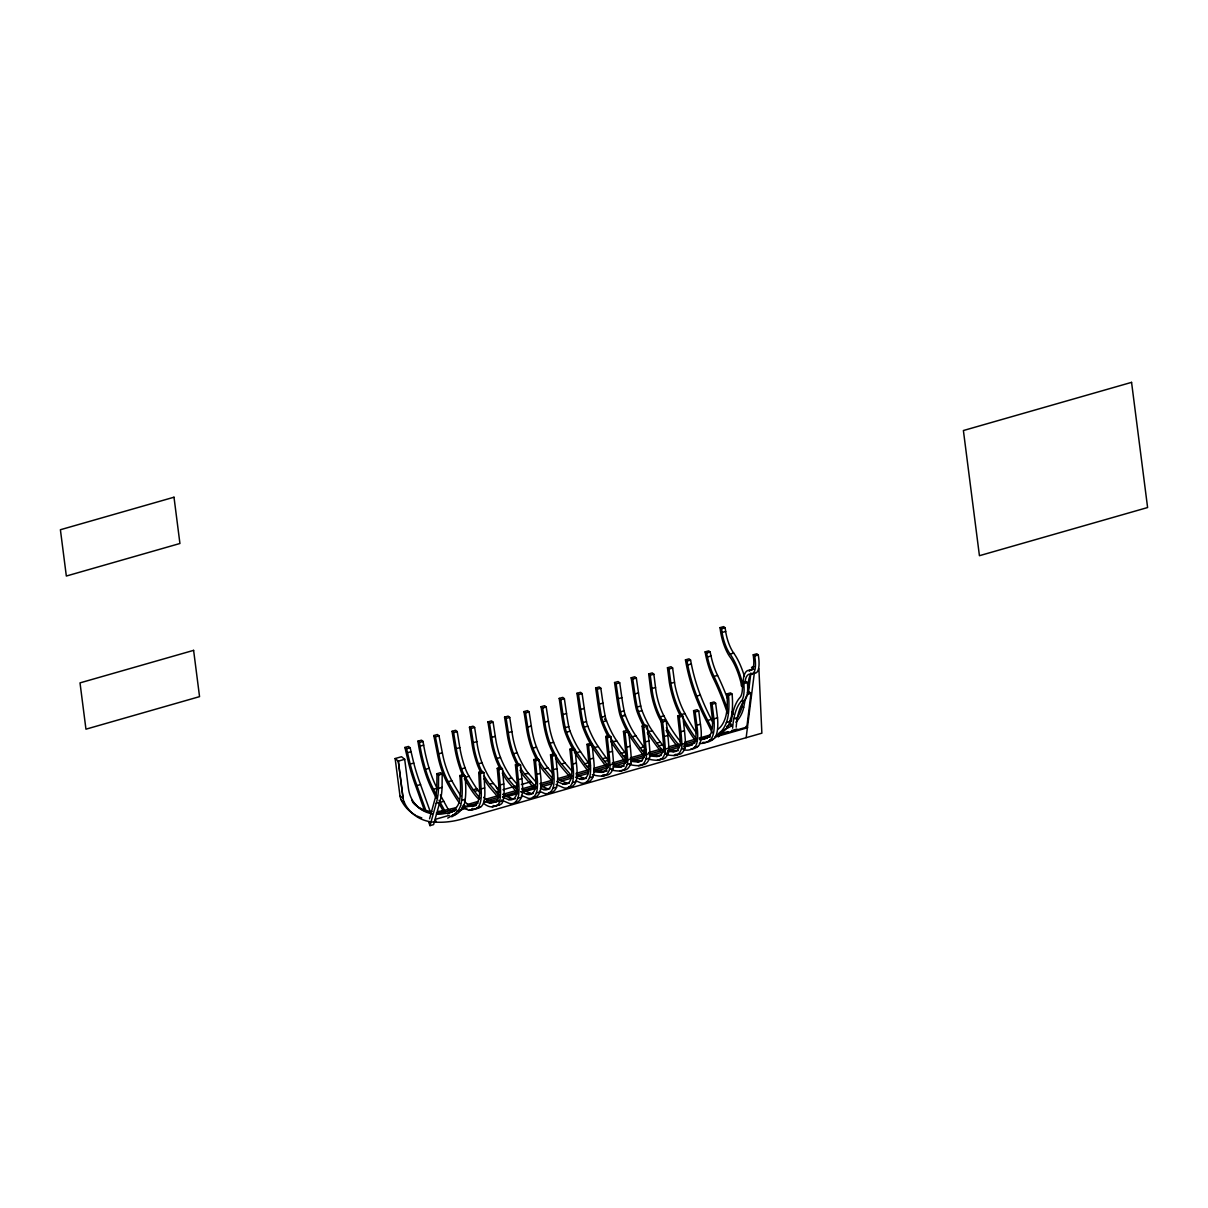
<?xml version="1.0" encoding="UTF-8"?>
<svg xmlns="http://www.w3.org/2000/svg" width="1208" height="1208" viewBox="0 0 1208 1208"><rect width="100%" height="100%" fill="white"/><g stroke="black" fill="none" stroke-linecap="round" stroke-linejoin="round"><path stroke-width="1.5" d="M430.003 825.638L436.194 803.29A74.987 24.386 74 0 0 438.489 788.416L438.595 775.038L436.964 773.694L440.558 772.667L442.188 774.011L442.083 787.39A74.987 24.386 74 0 1 439.772 802.263L433.596 824.611L430.003 825.638L428.825 822.406M748.356 693.467L750.878 672.977M747.405 692.652A5.844 4.998 -50.7 0 1 749.398 692.093L750.968 693.392L746.831 727.08L721.372 734.373A6.689 5.723 -50.7 0 1 722.595 731.504M754.487 671.829L746.151 737.68M735.944 719.077A25.519 21.835 -50.7 0 0 742.09 706.197L743.056 701.093M735.883 722.173A25.519 21.835 -50.7 0 0 743.675 707.48L745.291 698.979A5.844 4.998 -50.7 0 1 745.638 697.605M429.55 818.782L435.016 798.865A71.106 23.118 74 0 0 436.858 785.925L436.964 773.694M714.728 737.892L719.545 732.682A100.808 32.782 74 0 0 726.401 722.475L726.703 721.659A65.896 21.427 74 0 0 728.53 695.159L727.005 693.89L730.583 692.864L732.124 694.132A65.896 21.427 74 0 1 730.281 720.632L729.692 722.263M718.307 736.865L723.124 731.655A100.808 32.782 74 0 0 729.994 721.448L726.401 722.475M683.26 749.73A109.369 35.561 74 0 0 693.256 748.235L694.796 747.088A32.843 10.676 74 0 0 696.85 725.253L695.159 711.995L693.573 710.697L697.167 709.67L698.737 710.968L700.444 724.226A32.843 10.676 74 0 1 698.375 746.061L696.85 747.208A109.369 35.561 74 0 1 690.855 749.126M718.277 728.998L718.986 728.439A96.912 31.514 74 0 0 724.906 719.138L725.193 718.383A61.94 20.143 74 0 0 727.231 698.919L727.005 693.89M451.747 816.835L456.186 814.237A113.023 36.753 74 0 0 460.807 810.236A46.266 15.04 74 0 0 465.246 799.319A70.774 23.012 74 0 0 464.989 775.778L463.434 774.509L459.855 775.536L460.188 779.462A66.802 21.729 74 0 1 460.037 797.567A42.325 13.756 74 0 1 456.488 807.11L455.552 808.061A109.279 35.53 74 0 1 451.414 811.519L447.428 813.86M460.807 810.236L457.213 811.263A113.023 36.753 74 0 1 452.607 815.264L447.715 818.103M454.117 811.036L455.008 810.492L451.414 811.519M498.979 800.738L494.872 802.006A115.485 37.554 74 0 1 489.889 803.063L484.921 801.689A34.624 11.265 74 0 1 483.91 801.297M743.222 687.382L741.38 685.872L741.138 683.894A7.082 2.295 74 0 0 740.685 681.644L740.353 680.406A32.284 10.495 74 0 0 730.07 657.092L729.451 656.246A24.522 7.973 74 0 1 720.089 627.631L723.683 626.605L725.117 627.783L725.887 632.826A20.566 6.689 74 0 0 733.15 652.29L734.872 654.751A36.225 11.778 74 0 1 744.43 676.389M720.089 627.631L721.523 628.809L725.117 627.783M722.097 632.479L725.691 631.452M727.488 713.43A107.542 34.972 74 0 0 713.384 678.458A33.643 10.932 74 0 1 705.14 651.882L708.719 650.855L710.138 652.018L711.452 657.892A29.687 9.649 74 0 0 716.737 673.581L718.881 678.096A111.468 36.24 74 0 1 727.654 698.873M705.14 651.882L706.559 653.045L710.138 652.018M712.252 732.803L707.284 722.656A100.808 32.782 74 0 1 695.899 697.499L695.295 695.944A65.896 21.427 74 0 1 685.449 659.87L689.043 658.843L690.568 660.096L691.731 665.88A61.94 20.143 74 0 0 699.809 693.634L700.368 695.068A96.912 31.514 74 0 0 710.364 717.416L712.977 722.656M685.449 659.87L686.99 661.123L690.568 660.096M573.241 749.942A51.174 16.64 74 0 1 565.571 733.528A13.122 4.258 74 0 1 563.713 727.08A103.918 33.794 74 0 1 561.388 713.43L559.213 698.405L562.807 697.378L564.378 698.662L566.537 713.52A99.887 32.48 74 0 0 568.772 726.642A9.196 2.99 74 0 0 570.07 731.172A47.233 15.357 74 0 0 580.021 750.908L580.519 751.618A273.808 89.03 74 0 0 587.994 762.188L588.824 763.29M576.941 693.317L580.535 692.29L582.105 693.588L584.264 708.447A99.887 32.48 74 0 0 586.499 721.569A9.196 2.99 74 0 0 587.798 726.099A47.233 15.357 74 0 0 597.749 745.819L598.262 746.544A273.808 89.03 74 0 0 605.721 757.099L608.168 760.376L604.589 761.402L602.143 758.126A273.808 89.03 74 0 1 594.668 747.571L594.17 746.846A47.233 15.357 74 0 1 584.219 727.125A9.196 2.99 74 0 1 582.92 722.595A99.887 32.48 74 0 1 580.671 709.474L578.526 694.615L576.941 693.317L579.115 708.356A103.918 33.794 74 0 0 581.456 722.006A13.122 4.258 74 0 0 583.298 728.454A51.174 16.64 74 0 0 590.969 744.868M607.654 735.793A51.174 16.64 74 0 1 602.007 723.094A13.122 4.258 74 0 1 600.149 716.646A103.918 33.794 74 0 1 597.824 702.996L595.65 687.971L599.228 686.944L600.814 688.228L602.958 703.086A99.887 32.48 74 0 0 605.208 716.208A9.196 2.99 74 0 0 606.507 720.738A47.233 15.357 74 0 0 616.457 740.459L616.956 741.184A273.808 89.03 74 0 0 624.43 751.754L626.076 753.958M614.555 682.55L618.134 681.523L619.719 682.822L621.863 697.68A99.887 32.48 74 0 0 624.113 710.787A9.196 2.99 74 0 0 625.412 715.332A47.233 15.357 74 0 0 635.363 735.053L635.861 735.763A273.808 89.03 74 0 0 643.336 746.333L645.782 749.594L642.188 750.621L639.742 747.359A273.808 89.03 74 0 1 632.282 736.789L631.769 736.08A47.233 15.357 74 0 1 621.818 716.359A9.196 2.99 74 0 1 620.519 711.814A99.887 32.48 74 0 1 618.285 698.707L616.14 683.849L614.555 682.55L616.729 697.575A103.918 33.794 74 0 0 619.055 711.225A13.122 4.258 74 0 0 620.912 717.673A51.174 16.64 74 0 0 626.559 730.372M643.184 725.615A51.174 16.64 74 0 1 637.537 712.916A13.122 4.258 74 0 1 635.68 706.469A103.918 33.794 74 0 1 633.354 692.818L631.18 677.794L634.759 676.767L636.344 678.05L638.488 692.924A99.887 32.48 74 0 0 640.738 706.031A9.196 2.99 74 0 0 642.022 710.561A47.233 15.357 74 0 0 651.973 730.296L652.486 731.006A273.808 89.03 74 0 0 659.961 741.576L662.407 744.838A55.81 18.15 74 0 0 663.992 746.725M679.651 714.502A40.09 13.031 74 0 1 669.323 682.324L667.465 667.737L671.044 666.71L672.63 668.009L674.925 684.936A36.134 11.748 74 0 0 683.743 711.24L684.966 713.551A117.81 38.309 74 0 0 696.639 733.301M459.765 803.29A50.993 16.58 74 0 1 457.968 800.995L457.288 799.968A144.25 46.901 74 0 1 447.821 784.158A37.373 12.156 74 0 1 437.538 754.502L433.793 735.536L437.387 734.494L438.987 735.823L442.611 754.154A33.416 10.872 74 0 0 450.735 778.631L451.822 780.715A140.128 45.572 74 0 0 461.003 796.057M661.395 722.127L659.175 717.914A32.843 10.676 74 0 1 650.372 687.186L648.681 673.928L652.275 672.901L653.845 674.2L655.899 690.357A28.886 9.392 74 0 0 663.313 714.743L665.397 718.684A105.413 34.277 74 0 0 680.814 741.969M707.435 656.971L711.014 655.944M559.213 698.405L560.799 699.689L564.378 698.662M578.526 694.615L582.105 693.588M595.65 687.971L597.235 689.255L600.814 688.228M616.14 683.849L619.719 682.822M631.18 677.794L632.75 679.077L636.344 678.05M462.332 774.509A22.559 7.339 74 0 1 460.505 769.949A43.413 14.118 74 0 1 454.736 747.737L452.049 731.308L455.627 730.281L457.213 731.58L459.84 747.616A39.502 12.85 74 0 0 465.095 767.85A18.618 6.055 74 0 0 468.629 775.521L469.776 777.484A115.485 37.554 74 0 0 476.239 787.918L480.014 792.825M667.465 667.737L669.036 669.036L672.63 668.009M436.315 798.246A113.023 36.753 74 0 1 432.932 791.361A46.266 15.04 74 0 1 424.325 769.783A70.774 23.012 74 0 1 417.908 741.184L421.486 740.157L423.042 741.425L423.751 745.653A66.802 21.729 74 0 0 429.112 768.258A42.325 13.756 74 0 0 436.239 786.559L437.674 789.458M433.793 735.536L435.409 736.85L438.987 735.823M648.681 673.928L650.251 675.227L653.845 674.2M480.573 772.108A52.986 17.229 74 0 1 477.522 765.147A36.602 11.899 74 0 1 471.724 741.531L469.459 727.216L473.053 726.189L474.638 727.473L477.115 743.554A32.661 10.615 74 0 0 481.448 761.221L482.853 764.8A49.03 15.946 74 0 0 492.985 782.905L499.493 790.515M500.112 768.998A52.986 17.229 74 0 1 495.99 759.862A36.602 11.899 74 0 1 490.191 736.246L487.926 721.916L491.52 720.889L493.106 722.188L495.582 738.269A32.661 10.615 74 0 0 499.916 755.921L501.32 759.515A49.03 15.946 74 0 0 511.452 777.62L517.96 785.23M516.737 764.241A52.986 17.229 74 0 1 512.615 755.091A36.602 11.899 74 0 1 506.816 731.474L504.566 717.159L508.145 716.133L509.731 717.431L512.222 733.498A32.661 10.615 74 0 0 516.556 751.165L517.96 754.758A49.03 15.946 74 0 0 528.077 772.863L537.001 783.267M536.125 758.684A52.986 17.229 74 0 1 532.003 749.549A36.602 11.899 74 0 1 526.205 725.933L523.955 711.603L527.534 710.576L529.119 711.874L531.611 727.956A32.661 10.615 74 0 0 535.944 745.608L537.349 749.202A49.03 15.946 74 0 0 547.466 767.306L552.781 773.513M554.306 755.891A52.986 17.229 74 0 1 549.096 744.641A36.602 11.899 74 0 1 543.298 721.025L541.048 706.71L544.627 705.683L546.212 706.982L548.704 723.048A32.661 10.615 74 0 0 553.038 740.715L554.442 744.309A49.03 15.946 74 0 0 564.574 762.414L572.275 771.414M687.745 664.959L691.338 663.932M417.908 741.184L419.448 742.452L423.042 741.425M452.049 731.308L453.634 732.607L457.213 731.58M721.523 628.809L722.309 633.853A20.566 6.689 74 0 0 729.556 653.317L730.115 654.087L733.694 653.06M424.114 809.481L415.975 786.725A74.987 24.386 74 0 1 408.878 764.166L404.922 747.45L408.5 746.423L410.131 747.767L413.77 763.063A71.106 23.118 74 0 0 419.75 782.391L429.852 810.553M469.459 727.216L471.044 728.5L474.638 727.473M487.926 721.916L489.512 723.215L493.106 722.188M504.566 717.159L506.137 718.458L509.731 717.431M523.955 711.603L525.525 712.901L529.119 711.874M541.048 706.71L542.634 708.009L546.212 706.982M404.922 747.45L406.552 748.794L410.131 747.767M420.082 746.166L423.661 745.14M407.428 752.705L411.007 751.678M730.115 654.087L731.278 655.778A36.225 11.778 74 0 1 741.636 680.195L741.999 681.614A10.917 3.549 74 0 1 742.407 683.366L743.101 683.924A10.917 3.549 74 0 1 743.086 682.505L743.131 681.418A36.225 11.778 74 0 1 748.93 670.244L750.349 670.349A20.566 6.689 74 0 0 753.732 659.583L753.248 654.796L756.842 653.77L758.277 654.947A24.522 7.973 74 0 1 754.909 673.143L754.396 673.067A32.284 10.495 74 0 0 753.52 673.022M415.582 815.234A46.402 39.728 -50.7 0 1 402.536 802.565L401.252 799.998A16.127 13.817 -50.7 0 1 399.954 795.695L395.152 758.548L401.539 756.721L404.695 759.303L408.41 788.28A37.961 32.495 -50.7 0 0 432.253 813.815M753.248 654.796L754.683 655.974L758.277 654.947M404.695 759.303L398.308 761.146L395.152 758.548M661.803 719.711L659.719 715.77A28.886 9.392 74 0 1 652.305 691.384L651.958 688.515L655.551 687.488M696.578 739.236L695.687 738.043A117.81 38.309 74 0 1 681.372 714.577L680.164 712.267A36.134 11.748 74 0 1 671.346 685.963L670.878 683.366L674.457 682.339M588.84 768.801A55.81 18.15 74 0 1 586.846 766.476L584.4 763.214A273.808 89.03 74 0 1 576.941 752.644L576.427 751.935A47.233 15.357 74 0 1 566.476 732.199A9.196 2.99 74 0 1 565.178 727.669A99.887 32.48 74 0 1 562.943 714.562L566.537 713.52M580.671 709.474L584.264 708.447M609.995 736.925A47.233 15.357 74 0 1 602.913 721.765A9.196 2.99 74 0 1 601.614 717.235A99.887 32.48 74 0 1 599.379 704.128L602.958 703.086M618.285 698.707L621.863 697.68M644.589 725.072A47.233 15.357 74 0 1 638.443 711.587A9.196 2.99 74 0 1 637.144 707.058A99.887 32.48 74 0 1 634.91 693.951L638.488 692.924M482.158 772.093A49.03 15.946 74 0 1 479.274 765.827L477.87 762.248A32.661 10.615 74 0 1 473.536 744.581L473.279 742.663L476.858 741.636M501.637 768.741A49.03 15.946 74 0 1 497.741 760.542L496.337 756.948A32.661 10.615 74 0 1 492.003 739.296L491.747 737.378L495.325 736.351M518.262 763.985A49.03 15.946 74 0 1 514.366 755.785L512.962 752.191A32.661 10.615 74 0 1 508.628 734.524L508.372 732.622L511.966 731.595M552.796 778.737L543.887 768.333A49.03 15.946 74 0 1 533.755 750.228L532.351 746.635A32.661 10.615 74 0 1 528.017 728.983L527.76 727.065L531.354 726.038M571.097 775.249L560.98 763.441A49.03 15.946 74 0 1 550.848 745.336L549.459 741.742A32.661 10.615 74 0 1 545.11 724.075L544.868 722.173L548.447 721.146M480.074 798.307A34.624 11.265 74 0 1 478.368 796.298L472.645 788.945A115.485 37.554 74 0 1 466.197 778.511L465.035 776.548A18.618 6.055 74 0 1 461.516 768.877A39.502 12.85 74 0 1 456.262 748.643L459.84 747.616M458.753 799.077A140.158 45.572 74 0 1 448.244 781.742L447.141 779.658A33.416 10.872 74 0 1 439.017 755.181L438.776 753.807L442.37 752.78M706.559 653.045L707.873 658.919A29.687 9.649 74 0 0 713.143 674.608L714.004 676.42L717.582 675.393M426.258 811.58L416.156 783.418A71.106 23.118 74 0 1 410.191 764.09L413.77 763.063M754.351 666.574L751.557 667.375L753.671 669.096M749.896 670.274L753.475 669.247L752.524 669.217A36.225 11.778 74 0 0 749.232 671.255M744.943 682.263A32.284 10.495 74 0 1 750.817 674.094L754.396 673.067M565.178 727.669L568.772 726.642M582.92 722.595L586.499 721.569M601.614 717.235L605.208 716.208M620.519 711.814L624.113 710.787M637.144 707.058L640.738 706.031M419.448 742.452L420.158 746.68A66.802 21.729 74 0 0 425.518 769.285L429.112 768.258M566.476 732.199L570.07 731.172M584.219 727.125L587.798 726.099M602.913 721.765L606.507 720.738M621.818 716.359L625.412 715.332M638.443 711.587L642.037 710.561M730.432 718.428A92.895 30.2 74 0 1 731.323 721.357L731.323 721.357A93.59 30.426 74 0 1 732.259 715.604A111.468 36.24 74 0 1 739.069 698.601L740.428 696.956A29.687 9.649 74 0 0 742.452 687.246L742.391 682.399L745.97 681.372L747.405 682.535A33.643 10.932 74 0 1 744.808 700.232A107.542 34.972 74 0 0 737.424 717.597A88.864 28.886 74 0 0 736.201 727.171M686.99 661.123L688.137 666.907A61.94 20.143 74 0 0 696.231 694.66L696.789 696.095L700.368 695.068M742.391 682.399L743.811 683.562L747.405 682.535M438.595 775.038L442.188 774.011M478.413 763.788L482.007 762.761M496.881 758.503L500.474 757.476M513.521 753.747L517.1 752.72M532.909 748.19L536.488 747.163M550.002 743.298L553.596 742.271M461.516 768.877L465.095 767.85M728.53 695.159L732.124 694.132M416.971 785.608L420.55 784.581M660.293 716.857L663.887 715.831M699.523 739.628A117.81 38.309 74 0 0 708.281 736.608L709.126 735.989A36.134 11.748 74 0 0 712.494 719.666L710.485 702.981L714.079 701.954L715.649 703.252L717.522 717.824A40.09 13.031 74 0 1 713.097 739.311A121.646 39.547 74 0 1 702.95 742.331M710.485 702.981L712.071 704.279L715.649 703.252M459.855 775.536L461.411 776.804L464.989 775.778M463.525 804.86A27.648 8.985 74 0 0 466.65 806.415A140.158 45.572 74 0 0 475.771 804.301L476.526 803.728A33.416 10.872 74 0 0 479.546 788.371L478.761 772.35L482.354 771.323L483.955 772.637L484.77 789.217A37.373 12.156 74 0 1 480.573 807.02A144.25 46.901 74 0 1 473.415 809.224L469.278 810.266A50.993 16.58 74 0 1 466.741 809.345A50.162 16.308 74 0 1 465.412 808.56L462.256 805.962M681.372 714.577L684.966 713.551M594.049 771.55L594.759 771.686A273.808 89.03 74 0 0 600.95 772.305L601.373 772.35A47.233 15.357 74 0 0 608.001 766.204A9.196 2.99 74 0 0 608.303 762.988A99.887 32.48 74 0 0 607.322 750.908L605.721 736.487L609.315 735.461L610.886 736.759L612.501 751.331A103.918 33.794 74 0 1 613.528 763.909A13.122 4.258 74 0 1 613.09 768.484A51.174 16.64 74 0 1 605.903 775.128L605.465 775.083A277.085 90.102 74 0 1 602.732 774.947M625.744 761.131A9.196 2.99 74 0 0 626.046 757.914A99.887 32.48 74 0 0 625.049 745.819L623.449 731.414L627.043 730.387L628.613 731.686L630.244 746.257A103.918 33.794 74 0 1 631.271 758.835A13.122 4.258 74 0 1 630.818 763.411A51.174 16.64 74 0 1 623.63 770.055M631.195 761.251A273.808 89.03 74 0 0 637.386 761.87L637.809 761.916A47.233 15.357 74 0 0 644.438 755.77A9.196 2.99 74 0 0 644.74 752.554A99.887 32.48 74 0 0 643.758 740.474L642.158 726.053L645.736 725.026L647.322 726.325L648.938 740.897A103.918 33.794 74 0 1 649.964 753.475A13.122 4.258 74 0 1 649.526 758.05A51.174 16.64 74 0 1 642.339 764.694L641.901 764.649A277.085 90.102 74 0 1 640.542 764.604M649.391 755.695L650.1 755.831A273.808 89.03 74 0 0 656.291 756.45L656.714 756.495A47.233 15.357 74 0 0 663.343 750.364A9.196 2.99 74 0 0 663.645 747.148A99.887 32.48 74 0 0 662.663 735.053L661.063 720.648L664.642 719.621L666.227 720.904L667.843 735.476A103.918 33.794 74 0 1 668.87 748.069A13.122 4.258 74 0 1 668.432 752.629A51.174 16.64 74 0 1 661.244 759.288L660.806 759.243A277.085 90.102 74 0 1 660.127 759.228M667.42 751.195A273.808 89.03 74 0 0 672.901 751.693L673.324 751.738A47.233 15.357 74 0 0 679.968 745.608A9.196 2.99 74 0 0 680.27 742.376A99.887 32.48 74 0 0 679.289 730.296L677.688 715.876L681.267 714.849L682.852 716.148L684.468 730.719A103.918 33.794 74 0 1 685.495 743.298A13.122 4.258 74 0 1 685.057 747.873A51.174 16.64 74 0 1 677.869 754.517L677.431 754.471A277.085 90.102 74 0 1 675.378 754.396M448.244 781.742L451.822 780.715M465.488 777.257L469.066 776.231M495.401 801.765L495.748 801.689A18.618 6.055 74 0 0 497.907 798.684A39.502 12.85 74 0 0 498.602 783.312L497.258 768.348L500.837 767.322L502.422 768.62L503.796 783.947A43.413 14.118 74 0 1 503.041 800.829A22.559 7.339 74 0 1 500.097 804.528A119.426 38.837 74 0 1 496.065 805.736L492.23 806.793A61.064 19.857 74 0 1 483.623 803.335M695.159 711.995L698.737 710.968M478.761 772.35L480.376 773.664L483.955 772.637M605.721 736.487L607.307 737.786L610.886 736.759M623.449 731.414L625.034 732.712L628.613 731.686M642.158 726.053L643.728 727.352L647.322 726.325M661.063 720.648L662.648 721.931L666.227 720.904M677.688 715.876L679.258 717.174L682.852 716.148M497.258 768.348L498.844 769.647L502.422 768.62M502.422 797.023L508.644 799.696A49.03 15.946 74 0 0 515.952 795.876L516.662 794.018A32.661 10.615 74 0 0 516.964 780.141L515.423 764.845L519.017 763.818L520.588 765.117L521.901 778.662A36.602 11.899 74 0 1 521.509 797.205A52.986 17.229 74 0 1 514.955 802.701M520.89 791.723L527.111 794.411A49.03 15.946 74 0 0 534.419 790.591L535.129 788.718A32.661 10.615 74 0 0 535.416 774.856L533.891 759.56L537.485 758.533L539.055 759.832L540.369 773.377A36.602 11.899 74 0 1 539.976 791.92A52.986 17.229 74 0 1 532.486 797.371M540.414 788.235L543.736 789.655A49.03 15.946 74 0 0 551.059 785.819L551.754 783.962A32.661 10.615 74 0 0 552.056 770.1L550.516 754.804L554.11 753.777L555.695 755.076L557.009 768.62A36.602 11.899 74 0 1 556.601 787.163A52.986 17.229 74 0 1 549.127 792.599M556.903 781.41L563.124 784.098A49.03 15.946 74 0 0 570.448 780.277L571.142 778.405A32.661 10.615 74 0 0 571.444 764.543L569.904 749.247L573.498 748.22L575.084 749.519L576.397 763.063A36.602 11.899 74 0 1 575.99 781.606A52.986 17.229 74 0 1 568.515 787.042M575.446 777.152L580.217 779.205A49.03 15.946 74 0 0 587.541 775.37L588.251 773.513A32.661 10.615 74 0 0 588.538 759.651L587.013 744.355L590.591 743.328L592.177 744.626L593.49 758.171A36.602 11.899 74 0 1 593.098 776.714A52.986 17.229 74 0 1 586.529 782.21M425.518 769.285A42.325 13.756 74 0 0 432.645 787.586L433.476 789.217L437.07 788.19M732.622 728.197A88.864 28.886 74 0 1 733.83 718.624A107.542 34.972 74 0 1 741.229 701.259L744.808 700.232M438.489 788.416L442.083 787.39M515.423 764.845L517.009 766.144L520.588 765.117M533.891 759.56L535.476 760.859L539.055 759.832M550.516 754.804L552.101 756.102L555.695 755.076M569.904 749.247L571.49 750.546L575.084 749.519M587.013 744.355L588.598 745.653L592.177 744.626M576.941 752.644L580.519 751.618M594.668 747.571L598.262 746.544M610.946 738.526A47.233 15.357 74 0 0 612.864 741.501L616.956 741.184M632.282 736.789L635.861 735.763M646.476 728.349A47.233 15.357 74 0 0 648.394 731.323L652.486 731.006M696.789 696.095A96.912 31.514 74 0 0 706.771 718.443L707.812 720.421L711.391 719.394M699.356 743.358A121.646 39.547 74 0 0 709.519 740.338A40.09 13.031 74 0 0 713.928 718.851L717.522 717.824M484.181 775.913A49.03 15.946 74 0 0 489.391 783.932L493.468 783.524M502.649 770.613A49.03 15.946 74 0 0 507.858 778.647L511.935 778.224M520.316 767.639A49.03 15.946 74 0 0 524.499 773.89L528.56 773.467M544.37 768.937L547.949 767.911M561.463 764.045L565.057 763.018M696.85 725.253L700.444 724.226M473.219 789.79L476.813 788.764M469.278 810.266L469.821 810.251A144.25 46.901 74 0 0 476.979 808.046A37.373 12.156 74 0 0 481.192 790.243L481.086 788.96L484.68 787.933M592.328 774.585A60.007 19.509 74 0 0 593.49 775.023L595.635 775.491A277.085 90.102 74 0 0 601.886 776.11L602.309 776.155A51.174 16.64 74 0 0 609.511 769.511A13.122 4.258 74 0 0 609.949 764.936A103.918 33.794 74 0 0 608.923 752.357L612.501 751.331M611.928 770.115L613.362 770.402A277.085 90.102 74 0 0 619.613 771.036L620.051 771.082A51.174 16.64 74 0 0 627.239 764.438A13.122 4.258 74 0 0 627.677 759.862A103.918 33.794 74 0 0 626.65 747.284L630.244 746.257M629.912 764.589L632.056 765.057A277.085 90.102 74 0 0 638.322 765.676L638.745 765.721A51.174 16.64 74 0 0 645.948 759.077A13.122 4.258 74 0 0 646.386 754.502A103.918 33.794 74 0 0 645.359 741.923L648.938 740.897M648.062 758.896A60.007 19.509 74 0 0 648.817 759.168L650.961 759.636A277.085 90.102 74 0 0 657.227 760.27L657.65 760.315A51.174 16.64 74 0 0 664.853 753.656A13.122 4.258 74 0 0 665.291 749.096A103.918 33.794 74 0 0 664.264 736.503L667.843 735.476M666.167 754.577L667.586 754.879A277.085 90.102 74 0 0 673.837 755.498L674.275 755.559A51.174 16.64 74 0 0 681.463 748.9A13.122 4.258 74 0 0 681.901 744.324A103.918 33.794 74 0 0 680.874 731.746L684.468 730.719M474.502 791.406L478.096 790.379M436.194 803.29L439.772 802.263M439.033 800.225A109.279 35.53 74 0 0 440.165 802.308L443.759 801.281L448.727 810.341M492.23 806.793L492.471 806.763A119.426 38.837 74 0 0 496.503 805.555A22.559 7.339 74 0 0 499.448 801.855A43.413 14.118 74 0 0 500.218 784.974L503.796 783.947M501.486 800.043L509.474 803.486A52.986 17.229 74 0 0 517.915 798.231A36.602 11.899 74 0 0 518.323 779.704L521.901 778.662M521.448 795.408L527.941 798.201A52.986 17.229 74 0 0 536.382 792.946A36.602 11.899 74 0 0 536.79 774.404L540.369 773.377M539.583 791.3L544.566 793.445A52.986 17.229 74 0 0 553.022 788.19A36.602 11.899 74 0 0 553.415 769.647L557.009 768.62M555.967 784.445L563.955 787.888A52.986 17.229 74 0 0 572.411 782.633A36.602 11.899 74 0 0 572.803 764.09L576.397 763.063M576.065 780.851L581.063 782.995A52.986 17.229 74 0 0 589.504 777.741A36.602 11.899 74 0 0 589.897 759.198L593.49 758.171M733.83 718.624L737.424 717.597M584.838 763.788L588.417 762.761M602.566 758.699L606.144 757.673M621.259 753.354L624.853 752.327M640.18 747.933L643.758 746.906M656.79 743.177L660.383 742.15M457.213 811.263A46.266 15.04 74 0 0 461.652 800.345L465.246 799.319M499.644 790.696L496.05 791.723L499.433 795.136M502.951 789.745L518.126 785.426M521.388 784.505L531.173 781.697M496.639 792.403L500.233 791.376M586.846 766.476L590.44 765.449L589.64 764.392M613.377 742.21A273.808 89.03 74 0 0 620.837 752.78L623.283 756.042L626.876 755.015M648.907 732.033A273.808 89.03 74 0 0 656.367 742.603L658.813 745.865L662.407 744.838M437.689 811.534A37.961 32.495 -50.7 0 0 442.053 810.84L456.533 807.608M467.405 804.498L478.262 801.387M485.51 799.303L498.179 795.679M503.615 794.124L518.096 789.972M521.72 788.945L534.404 785.306M539.84 783.75L552.509 780.126M557.945 778.571L570.614 774.932M576.05 773.377L588.719 769.753M594.155 768.197L606.839 764.558M612.275 763.003L624.944 759.379M630.38 757.824L644.861 753.671M648.485 752.629L661.154 749.005M668.401 746.937L677.462 744.339M684.709 742.256L695.566 739.145M699.19 738.118L710.047 735.008M719.545 732.682L723.124 731.655M609.949 764.936L613.528 763.909M627.677 759.862L631.271 758.835M646.386 754.502L649.964 753.475M665.291 749.096L668.87 748.069M681.901 744.324L685.495 743.298M456.307 809.42L443.638 812.123A37.961 32.495 -50.7 0 1 436.36 812.969M461.728 807.865L465.352 806.823M466.65 806.415L478.036 803.199M487.081 800.602L499.765 796.978M505.201 795.423L517.87 791.784M523.306 790.228L535.975 786.604M541.411 785.049L552.283 781.938M559.515 779.855L572.199 776.231M577.635 774.675L588.492 771.565M593.928 770.009L608.409 765.857M613.845 764.302L626.529 760.663M631.95 759.107L646.446 754.97M650.07 753.928L662.739 750.304M668.175 748.749L679.032 745.623M684.468 744.068L697.152 740.444M702.573 738.888L709.821 736.82M718.881 734.222L727.926 731.625M731.55 730.583L736.986 729.028M484.921 801.689L488.515 800.662L493.483 802.036A115.485 37.554 74 0 0 498.466 800.98M502.619 797.114L517.779 792.765M521.086 791.814L536.095 787.525M461.501 809.677L466.937 808.122M472.373 806.567L475.982 805.525M490.478 801.372L497.711 799.303M506.771 796.706L517.643 793.596M523.064 792.04L535.748 788.416M541.184 786.861L552.041 783.75M561.101 781.153L571.958 778.043M577.394 776.487L588.266 773.377M594.396 771.61L608.183 767.669M613.619 766.114L626.288 762.475M630.833 761.176L644.393 757.295M649.738 755.77L664.324 751.587M667.933 750.546L678.805 747.435M684.241 745.88L695.098 742.769M715.015 737.061L747.616 727.729L746.046 726.446M489.436 803.063L493.015 802.036M709.519 740.338L713.097 739.311M449.285 815.34L435.559 819.266L435.922 822.18A88.093 75.409 -50.7 0 0 462.03 819.054L761.87 733.181L758.896 668.764M609.511 769.511L613.09 768.484M627.239 764.438L630.818 763.411M645.948 759.077L649.526 758.05M664.853 753.656L668.432 752.629M681.463 748.9L685.057 747.873M600.95 772.305L604.951 771.323A47.233 15.357 74 0 0 607.186 770.931M613.181 766.733A273.808 89.03 74 0 0 618.677 767.231L622.679 766.25A47.233 15.357 74 0 0 624.204 766.083M637.386 761.87L641.388 760.889A47.233 15.357 74 0 0 642.158 760.859M656.291 756.45L660.293 755.468A47.233 15.357 74 0 0 661.063 755.453M672.901 751.693L676.918 750.712A47.233 15.357 74 0 0 678.428 750.561M476.979 808.046L480.573 807.02M452.607 815.264L456.186 814.237M499.448 801.855L503.041 800.829M508.221 799.56L512.222 798.669A49.03 15.946 74 0 0 515.605 798.624M526.673 794.275L530.689 793.384A49.03 15.946 74 0 0 533.272 793.535M543.313 789.504L547.33 788.628A49.03 15.946 74 0 0 549.897 788.764M562.702 783.962L566.718 783.071A49.03 15.946 74 0 0 569.3 783.222M579.795 779.054L583.811 778.178A49.03 15.946 74 0 0 586.393 778.314M694.343 747.45L697.922 746.423M517.915 798.231L521.509 797.205M536.382 792.946L539.976 791.92M553.022 788.19L556.601 787.163M572.411 782.633L575.99 781.606M589.504 777.741L593.098 776.714M496.503 805.555L500.097 804.528M601.886 776.11L605.465 775.083M619.613 771.036L623.207 770.009M638.322 765.676L641.901 764.649M657.227 760.27L660.806 759.243M673.837 755.498L677.431 754.471M436.496 814.237A37.961 32.495 -50.7 0 0 445.208 813.422L450.644 812.561M435.922 822.18L435.076 822.21A46.402 39.728 -50.7 0 1 405.692 805.162L404.408 802.58A16.127 13.817 -50.7 0 1 403.11 798.277L398.308 761.146L403.019 797.869M464.385 800.949A27.648 8.985 74 0 0 466.439 803.245L467.103 803.833A27.648 8.985 74 0 0 470.244 805.389L471.346 805.434A140.128 45.572 74 0 0 476.526 804.604M618.677 767.231L619.1 767.276A47.233 15.357 74 0 0 625.729 761.131M750.817 674.094L751.331 674.17A24.522 7.973 74 0 0 754.683 655.974M700.172 738.209L700.927 738.36A117.81 38.309 74 0 0 707.239 738.088M668.9 749.76L670.304 750.047A273.808 89.03 74 0 0 676.495 750.666M576.14 774.856L583.389 778.028M557.598 779.115L566.295 782.935M541.109 785.94L546.892 788.477M523.019 790.062L530.267 793.248M503.102 794.713L511.799 798.533M505.699 795.861L503.011 794.109M742.09 706.197L743.675 707.48M449.285 809.677L452.441 812.274M442.053 810.84L445.208 813.422M399.954 795.695L403.11 798.277M401.252 799.998L404.408 802.58M626.333 759.47L626.076 759.213A55.81 18.15 74 0 1 623.283 756.042M569.361 776.306L561.041 766.597A52.986 17.229 74 0 1 555.408 757.914M552.252 781.214L543.932 771.489A52.986 17.229 74 0 1 539.417 764.74M524.982 774.494L534.615 785.698M532.864 786.755L524.544 777.046A52.986 17.229 74 0 1 520.029 770.296M508.341 779.251L517.99 790.455M516.239 791.527L507.919 781.803A52.986 17.229 74 0 1 502.286 773.135M489.874 784.551L499.523 795.74M497.771 796.812L489.451 787.103A52.986 17.229 74 0 1 483.819 778.42M445.133 811.368L440.165 802.308M443.502 811.595L439.772 804.755A113.023 36.753 74 0 1 439.184 803.697M707.812 720.421L711.769 728.56M714.004 676.42L715.287 679.123A111.468 36.24 74 0 1 727.488 709.383M433.476 789.217L434.08 790.485A109.279 35.53 74 0 0 436.798 795.996M410.191 764.09L406.552 748.794M435.409 736.85L438.776 753.807M453.634 732.607L456.262 748.643M542.634 708.009L544.868 722.173M525.525 712.901L527.76 727.065M506.137 718.458L508.372 732.622M489.512 723.215L491.747 737.378M471.044 728.5L473.279 742.663M632.75 679.077L634.91 693.951M597.235 689.255L599.379 704.128M560.799 699.689L562.943 714.562M748.658 687.865L748.401 685.887A7.082 2.295 74 0 1 748.311 683.939L748.356 682.988A32.284 10.495 74 0 1 751.935 673.551M712.071 704.279L713.928 718.851M693.573 710.697L695.672 726.899A28.886 9.392 74 0 1 693.498 743.418L692.063 744.49A105.413 34.277 74 0 1 683.743 746.197M669.036 669.036L670.878 683.366M650.251 675.227L651.958 688.515M679.258 717.174L680.874 731.746M662.648 721.931L664.264 736.503M643.728 727.352L645.359 741.923M625.034 732.712L626.65 747.284M607.307 737.786L608.923 752.357M588.598 745.653L589.897 759.198M571.49 750.546L572.803 764.09M552.101 756.102L553.415 769.647M535.476 760.859L536.79 774.404M517.009 766.144L518.323 779.704M498.844 769.647L500.218 784.974M480.376 773.664L481.086 788.96M497.787 789.609A31.453 10.223 74 0 1 497.303 788.824M496.82 788.009A31.453 10.223 74 0 1 495.854 786.302M509.64 797.597A31.453 10.223 74 0 1 509.293 797.809M517.9 789.73A51.189 16.64 74 0 1 514.548 786.453M524.68 790.787A51.189 16.64 74 0 1 522.566 789.534M745.925 696.956A5.844 4.998 -50.7 0 1 750.968 693.392M732.229 725.344A25.519 21.835 -50.7 0 1 726.008 728.771A6.689 5.723 -50.7 0 0 724.377 729.677M722.988 730.991A6.689 5.723 -50.7 0 1 723.879 730.07M730.659 724.045A25.519 21.835 -50.7 0 1 726.582 726.536M593.732 769.028A55.81 18.15 74 0 0 596.254 770.206L598.337 770.659A273.808 89.03 74 0 0 604.529 771.278M574.268 751.678A51.174 16.64 74 0 0 576.352 754.894L576.88 755.634A277.085 90.102 74 0 0 584.415 766.295L586.922 769.647A60.007 19.509 74 0 0 587.798 770.704M609.361 761.795A55.81 18.15 74 0 1 608.56 760.844M612.924 764.724A55.81 18.15 74 0 0 613.981 765.132L616.065 765.585A273.808 89.03 74 0 0 622.256 766.204M592.011 746.604A51.174 16.64 74 0 0 594.079 749.821L594.608 750.561A277.085 90.102 74 0 0 602.143 761.221L604.664 764.573A60.007 19.509 74 0 0 605.087 765.117M606.386 766.627A60.007 19.509 74 0 1 605.948 766.129M608.243 765.192A55.81 18.15 74 0 1 607.866 764.981L607.367 764.573A55.81 18.15 74 0 1 604.589 761.402M604.695 719.424A13.122 4.258 74 0 1 604.529 718.881M631.271 759.198A55.81 18.15 74 0 0 632.69 759.772L634.774 760.225A273.808 89.03 74 0 0 640.965 760.844M610.704 741.244A51.174 16.64 74 0 0 612.788 744.46L613.302 745.2A277.085 90.102 74 0 0 620.852 755.861L623.358 759.213A60.007 19.509 74 0 0 624.219 760.27M624.113 715.604A13.122 4.258 74 0 1 623.932 715.076M649.436 753.399A55.81 18.15 74 0 0 651.595 754.366L653.679 754.804A273.808 89.03 74 0 0 659.87 755.423M627.571 732.274A51.174 16.64 74 0 0 631.693 739.039L632.207 739.779A277.085 90.102 74 0 0 639.757 750.455L642.263 753.807A60.007 19.509 74 0 0 643.562 755.362M645.857 754.426A55.81 18.15 74 0 1 645.48 754.2L644.981 753.792A55.81 18.15 74 0 1 642.188 750.621M472.856 809.239A50.993 16.58 74 0 1 471.618 808.892M710.093 736.835A117.81 38.309 74 0 1 709.156 737.333M694.328 739.236A121.646 39.547 74 0 1 683.547 721.84M732.154 711.557A92.895 30.2 74 0 1 733.105 714.472M729.707 720.421A88.864 28.886 74 0 1 731.338 726.068M743.811 683.562A33.643 10.932 74 0 1 741.229 701.259M692.29 744.959A105.413 34.277 74 0 1 684.664 744.521M677.386 746.287A109.369 35.561 74 0 1 666.121 730.417M681.07 745.547A105.413 34.277 74 0 1 679.696 745.034L677.22 742.995A105.413 34.277 74 0 1 666.378 727.699M647.277 732.727A51.174 16.64 74 0 0 648.319 734.283L648.832 735.023A277.085 90.102 74 0 0 656.382 745.698L658.889 749.051A60.007 19.509 74 0 0 660.187 750.606M663.932 750.379A55.81 18.15 74 0 1 662.105 749.443L661.591 749.036A55.81 18.15 74 0 1 658.813 745.865M495.824 805.766A61.064 19.857 74 0 1 493.151 805.57M488.515 800.662A34.624 11.265 74 0 1 483.668 797.28M464.355 778.526A22.559 7.339 74 0 0 465.201 779.915A119.426 38.837 74 0 0 470.531 788.794L470.833 789.262A61.064 19.857 74 0 0 478.896 799.364M443.759 801.281A109.279 35.53 74 0 1 440.391 794.97M456.201 809.737A109.279 35.53 74 0 1 455.809 810.009M461.411 776.804A70.774 23.012 74 0 1 461.652 800.345M431.92 811.58A37.961 32.495 -50.7 0 1 412.547 802.142M421.758 817.876A46.402 39.728 -50.7 0 1 417.062 816.004M430.682 812.516A37.961 32.495 -50.7 0 1 414.118 803.426M413.242 802.384A37.961 32.495 -50.7 0 1 411.611 800.164M173.997 497.213L60.4 529.738L66.334 576.035L179.932 543.494L173.997 497.213M193.612 650.357L80.015 682.882L85.949 729.179L199.547 696.639L193.612 650.357M1131.564 382.362L963.395 430.531L979.431 555.695L1147.6 507.541L1131.564 382.362"/></g></svg>
